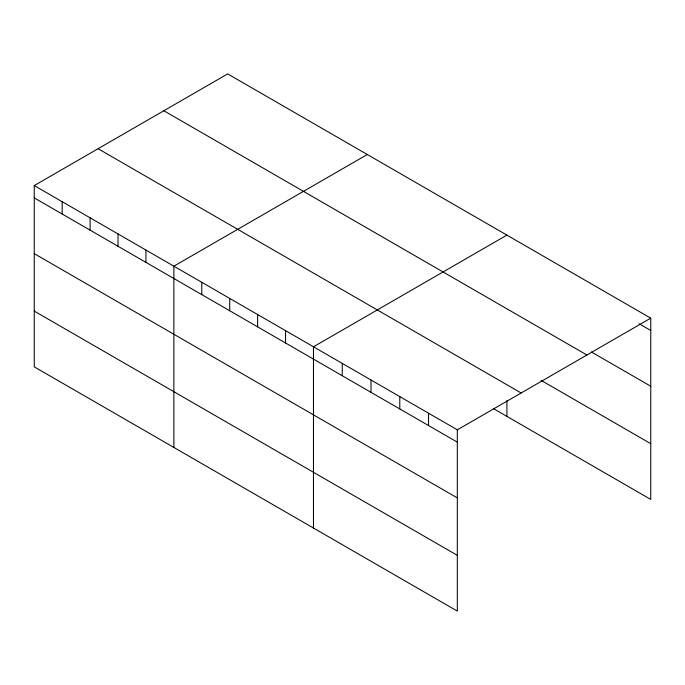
<?xml version="1.0" encoding="UTF-8"?>
<svg xmlns="http://www.w3.org/2000/svg" width="685" height="685" viewBox="0 0 685 685"><rect width="100%" height="100%" fill="white"/><g stroke="black" fill="none" stroke-linecap="round" stroke-linejoin="round"><path stroke-width="1.03" d="M457.323 497.909L457.323 429.837L34.25 185.575L34.25 366.843L457.323 611.097L457.323 497.909L34.25 253.647M493.397 408.577L650.75 499.425L650.75 318.157L227.677 73.903L34.25 185.575M367.297 154.51L173.862 266.182L173.862 447.442M506.909 235.109L313.473 346.79L313.473 528.049M457.323 429.837L650.75 318.157M639.062 323.731L650.75 330.478M591.412 351.97L650.75 386.229M163.852 110.756L586.917 355.01M541.073 380.346L650.75 443.674M98.083 148.722L521.148 392.984M34.25 197.897L457.323 442.159M34.25 311.093L457.323 555.347M506.909 400.597L506.909 416.377M428.553 413.226L428.553 425.548M399.783 396.615L399.783 408.936M371.013 380.004L371.013 392.325M342.243 363.401L342.243 375.714M285.551 330.667L285.551 342.988M257.628 314.543L257.628 326.865M229.706 298.429L229.706 310.742M201.784 282.306L201.784 294.627M145.939 250.059L145.939 262.381M118.017 233.945L118.017 246.257M90.095 217.821L90.095 230.143M62.172 201.698L62.172 214.02"/></g></svg>
